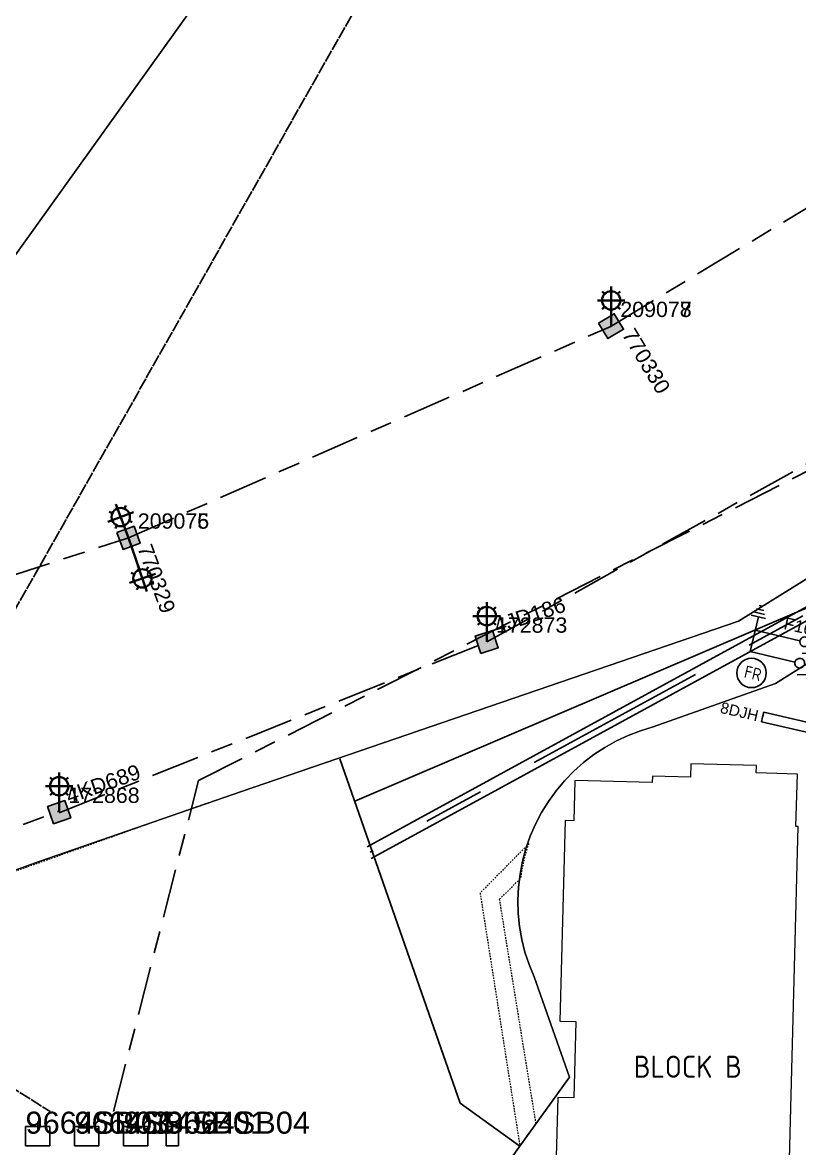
# Model space of a CAD drawing. Header units: metres. Extents: x 299415 to 303661, y 6161831 to 6163370.
# Drawn here: x 303088.8 to 303152.2, y 6162319.7 to 6162411.7 of the extents above; entities that cross this region are included whole.
import ezdxf
from ezdxf.enums import TextEntityAlignment as Align

# ---------------------------------------------------------------- set-up
doc = ezdxf.new("R2010")
doc.units = ezdxf.units.M
for name, pattern in [('Cable Exist OH', [1, 1, 0]), ('Cable Exist UG', [8.2, 4, -1.2, 1.8, -1.2]), ('CENTERX2', [4, 2.5, -0.5, 0.5, -0.5]), ('CHAIN', [6, 3, -1, 1, -1]), ('HIDDEN', [0.375, 0.25, -0.125]), ('HIDDEN2', [0.1875, 0.125, -0.0625])]:
    doc.linetypes.add(name, pattern=pattern)
doc.layers.get('0').update_dxf_attribs({"color": 6})
for name, color, linetype in [('_USER 08 SLIGHTNUMEXT', 7, 'Continuous'), ('_USER 11 COLUMNNUMEXT', 7, 'Continuous'), ('_USER 15 FENCE', 7, 'Continuous'), ('_USER 16 DUCTLOCATION', 7, 'Continuous'), ('Equip_HV_NEW', 2, 'Continuous'), ('Equip_SP_SL_EXT', 7, 'Continuous'), ('Mains_SL_EXT', 7, 'Continuous'), ('Mains_TR_EXT', 7, 'Continuous'), ('Sub_TR_EXT', 7, 'Continuous'), ('SupportsUG_SP_LV_SL_EXT', 7, 'Continuous'), ('Trench_SP_NEW', 2, 'Continuous')]:
    doc.layers.add(name, color=color, linetype=linetype)
for name, color, linetype, lineweight in [('Cadastre Developer_SP_NEW', 2, 'Continuous', 5), ('Cadastre Land Parcels_SP_EXT', 9, 'Continuous', 5), ('Cadastre Other Property_SP_EXT', 9, 'HIDDEN', 5), ('Cadastre Roads_SP_EXT', 9, 'Continuous', 5)]:
    doc.layers.add(name, color=color, linetype=linetype, lineweight=lineweight)
doc.styles.add('ARIAL', font='arial.ttf', dxfattribs={"height": 2})
doc.styles.add('COLUMN_LABEL', font='arial.ttf')
doc.styles.add('iecARIAL', font='arial.ttf', dxfattribs={"height": 2})
doc.styles.add('iecISOCP', font='isocp.shx')
doc.styles.add('LotNum', font='isocp.shx', dxfattribs={"height": 1.8})
doc.styles.add('POLE_LABEL', font='arial.ttf')
doc.styles.get("Standard").update_dxf_attribs({"font": 'arial.ttf'})
doc.styles.add('SWG_LABEL', font='arial.ttf')
doc.styles.add('SWITCH_LABEL', font='arial.ttf', dxfattribs={"height": 2.5})
doc.linetypes.add('FENCELINE1', pattern='A,0.25,-0.1,[133,ltypeshp.shx,S=0.1,R=0,X=-0.1,Y=0],-0.1,1', length=1.45)
doc.linetypes.add('IE Trench HV', pattern='A,7,-0.2,["/",Standard,S=3,R=0,X=0.6,Y=-1.4],-2.5', length=9.7)

# ---------------------------------------------------------------- blocks, each defined once
blk = doc.blocks.new('COLUMN_EXT')
blk.add_hatch(color=256).paths.add_polyline_path([(-1.49, 1.48), (-1.49, -1.49), (1.48, -1.49), (1.48, 1.48)])
blk.add_lwpolyline([(-1.49, -1.49), (1.48, -1.49), (1.48, 1.48), (-1.49, 1.48)], close=True)
at = {"flags": 9}
for tag, style, p in [('STRUCTURE_PLANT_NUMBER', 'POLE_LABEL', (1.81, 0.03)), ('STREET_CODE', 'COLUMN_LABEL', (1.81, -0.2))]:
    blk.add_attdef(tag, text='', height=0.2, dxfattribs=dict(at, style=style)).set_placement(p, align=Align.MIDDLE_LEFT)
for tag, p in [('COLUMN_TYPE', (1.81, -0.4)), ('OWNED_BY', (1.81, -0.6)), ('STATE', (1.81, -0.8)), ('USAGE', (1.81, -1)), ('STREETNAME', (1.81, -1.6)), ('SUBURB', (1.81, -1.8)), ('LEGEND', (1.81, -1.2)), ('LOCATION', (1.81, -1.4)), ('NOTES', (1.81, -2))]:
    blk.add_attdef(tag, text='', height=0.2, dxfattribs=at).set_placement(p, align=Align.MIDDLE_LEFT)
at = {"flags": 1}
blk.add_attdef('Z', (1.81, -2.35), '', height=0.2, dxfattribs=at)
at = {"layer": '_USER 11 COLUMNNUMEXT', "style": 'COLUMN_LABEL', "flags": 8}
blk.add_attdef('ASSET_NUM', text='', height=2.5, dxfattribs=at).set_placement((2, 2), align=Align.MIDDLE_LEFT)
blk = doc.blocks.new('SL_LANTERN_EXT')
at = {"lineweight": 40}
for p, q in [((-1.46, 5.68), (-1.06, 5.28)), ((0, 1.97), (0, 6.47)), ((1.46, 5.68), (1.06, 5.28)), ((-2.25, 4.22), (2.25, 4.22)), ((-1.46, 2.76), (-1.06, 3.16)), ((0, 0), (0, 2.72)), ((1.46, 2.76), (1.06, 3.16))]:
    blk.add_line(p, q, dxfattribs=at)
blk.add_circle((0, 4.22), 1.5, dxfattribs=at)
for tag, p, height, flags in [('OPERATING_VOLTAGE', (0.98, -1.65), 0.2, 9), ('ORIENTATION', (0.98, -1.85), 0.2, 9), ('CONSTRUCTED_VOLTAGE', (0.98, -0.65), 0.2, 9), ('CONTROL_TYPE', (0.98, -0.85), 0.2, 9), ('LANTERN_PURPOSE', (0.98, -1.05), 0.2, 9), ('LANTERN_TYPE', (0.98, -1.25), 0.2, 9), ('NO_PHASES', (0.98, -1.45), 0.2, 9), ('LNUMBER', (2.18, -3.25), 2.5, 8), ('OWNED_BY', (0.98, -2.05), 0.2, 9), ('STATE', (0.98, -2.25), 0.2, 9), ('USAGE', (0.98, -2.45), 0.2, 9), ('CEXIST', (0.98, -2.65), 0.2, 9), ('CNEW', (0.98, -2.85), 0.2, 9), ('CNUMBER', (0.98, -3.05), 0.2, 9), ('CREMOVE', (0.98, -3.25), 0.2, 9), ('CREPLACE', (0.98, -3.45), 0.2, 9), ('LKINGHEIGHT', (0.98, -3.65), 0.2, 9), ('LBRACKET', (0.98, -3.85), 0.2, 9), ('LBRACKETVOCAB', (0.98, -4.05), 0.2, 9), ('LCATEGORY', (0.98, -4.25), 0.2, 9), ('LCHARGE1', (0.98, -4.45), 0.2, 9), ('LCHARGE1PERCENT', (0.98, -4.65), 0.2, 9), ('LCHARGE2', (0.98, -4.85), 0.2, 9), ('LCHARGE2PERCENT', (0.98, -5.05), 0.2, 9), ('LCHARGE3', (0.98, -5.25), 0.2, 9), ('LCHARGE3PERCENT', (0.98, -5.45), 0.2, 9), ('LEXIST', (0.98, -5.65), 0.2, 9), ('LLAMP', (0.98, -5.85), 0.2, 9), ('LLAMPVOCAB', (0.98, -6.05), 0.2, 9), ('LMAST', (0.98, -6.25), 0.2, 9), ('LMASTVOCAB', (0.98, -6.45), 0.2, 9), ('LNEW', (0.98, -6.65), 0.2, 9), ('LANTNUMBER', (0.98, -6.85), 0.2, 9), ('LOUTREACH', (0.98, -7.25), 0.2, 9), ('LOUTREACHVOCAB', (0.98, -7.45), 0.2, 9), ('STREETNAME', (0.98, -9.25), 0.2, 9), ('LRATECODE', (0.98, -7.65), 0.2, 9), ('LREMOVE', (0.98, -7.85), 0.2, 9), ('LREPLACE', (0.98, -8.05), 0.2, 9), ('LTYPE', (0.98, -8.25), 0.2, 9), ('LTYPEVOCAB', (0.98, -8.45), 0.2, 9), ('LEGEND', (0.98, -8.65), 0.2, 9), ('LOCATION', (0.98, -8.85), 0.2, 9), ('NOTES', (0.98, -9.05), 0.2, 9), ('SUBURB', (0.98, -9.45), 0.2, 1)]:
    blk.add_attdef(tag, p, '', height=height, dxfattribs=dict(flags=flags))
at = {"layer": '_USER 08 SLIGHTNUMEXT', "style": 'iecARIAL', "flags": 8}
blk.add_attdef('ASSET_NUM', (1.5, 1.5), '', height=2.5, dxfattribs=at)
blk = doc.blocks.new('*U122')
at = {"lineweight": 40}
for p, q in [((-3.4, 2.6), (0.81, 4.2)), ((-3.18, 4.24), (-2.66, 4.01)), ((-0.49, 1.3), (-2.09, 5.5)), ((-0.45, 5.28), (-0.68, 4.77)), ((-2.14, 1.52), (-1.91, 2.03)), ((0, 0), (-0.76, 2)), ((0.59, 2.55), (0.07, 2.78))]:
    blk.add_line(p, q, dxfattribs=at)
blk.add_circle((-1.29, 3.4), 1.5, dxfattribs=at)
for tag, p, height, flags in [('OPERATING_VOLTAGE', (0.98, -1.65), 0.2, 9), ('ORIENTATION', (0.98, -1.85), 0.2, 9), ('CONSTRUCTED_VOLTAGE', (0.98, -0.65), 0.2, 9), ('CONTROL_TYPE', (0.98, -0.85), 0.2, 9), ('LANTERN_PURPOSE', (0.98, -1.05), 0.2, 9), ('LANTERN_TYPE', (0.98, -1.25), 0.2, 9), ('NO_PHASES', (0.98, -1.45), 0.2, 9), ('LNUMBER', (2.18, -3.25), 2.5, 8), ('OWNED_BY', (0.98, -2.05), 0.2, 9), ('STATE', (0.98, -2.25), 0.2, 9), ('USAGE', (0.98, -2.45), 0.2, 9), ('CEXIST', (0.98, -2.65), 0.2, 9), ('CNEW', (0.98, -2.85), 0.2, 9), ('CNUMBER', (0.98, -3.05), 0.2, 9), ('CREMOVE', (0.98, -3.25), 0.2, 9), ('CREPLACE', (0.98, -3.45), 0.2, 9), ('LKINGHEIGHT', (0.98, -3.65), 0.2, 9), ('LBRACKET', (0.98, -3.85), 0.2, 9), ('LBRACKETVOCAB', (0.98, -4.05), 0.2, 9), ('LCATEGORY', (0.98, -4.25), 0.2, 9), ('LCHARGE1', (0.98, -4.45), 0.2, 9), ('LCHARGE1PERCENT', (0.98, -4.65), 0.2, 9), ('LCHARGE2', (0.98, -4.85), 0.2, 9), ('LCHARGE2PERCENT', (0.98, -5.05), 0.2, 9), ('LCHARGE3', (0.98, -5.25), 0.2, 9), ('LCHARGE3PERCENT', (0.98, -5.45), 0.2, 9), ('LEXIST', (0.98, -5.65), 0.2, 9), ('LLAMP', (0.98, -5.85), 0.2, 9), ('LLAMPVOCAB', (0.98, -6.05), 0.2, 9), ('LMAST', (0.98, -6.25), 0.2, 9), ('LMASTVOCAB', (0.98, -6.45), 0.2, 9), ('LNEW', (0.98, -6.65), 0.2, 9), ('LANTNUMBER', (0.98, -6.85), 0.2, 9), ('LOUTREACH', (0.98, -7.25), 0.2, 9), ('LOUTREACHVOCAB', (0.98, -7.45), 0.2, 9), ('STREETNAME', (0.98, -9.25), 0.2, 9), ('LRATECODE', (0.98, -7.65), 0.2, 9), ('LREMOVE', (0.98, -7.85), 0.2, 9), ('LREPLACE', (0.98, -8.05), 0.2, 9), ('LTYPE', (0.98, -8.25), 0.2, 9), ('LTYPEVOCAB', (0.98, -8.45), 0.2, 9), ('LEGEND', (0.98, -8.65), 0.2, 9), ('LOCATION', (0.98, -8.85), 0.2, 9), ('NOTES', (0.98, -9.05), 0.2, 9), ('SUBURB', (0.98, -9.45), 0.2, 1)]:
    blk.add_attdef(tag, p, '', height=height, dxfattribs=dict(flags=flags))
at = {"layer": '_USER 08 SLIGHTNUMEXT', "style": 'iecARIAL', "flags": 8}
blk.add_attdef('ASSET_NUM', (1.5, 1.5), '', height=2.5, dxfattribs=at)
blk = doc.blocks.new('*U121')
at = {"lineweight": 40}
for p, q in [((0, 0), (1.78, -5.2)), ((1.53, -4.49), (2.99, -8.75)), ((3.17, -4.76), (2.92, -5.27)), ((4.39, -5.89), (0.13, -7.34)), ((0.41, -5.71), (0.92, -5.96)), ((4.11, -7.53), (3.61, -7.28)), ((1.35, -8.47), (1.6, -7.96))]:
    blk.add_line(p, q, dxfattribs=at)
blk.add_circle((2.26, -6.62), 1.5, dxfattribs=at)
for tag, p, height, flags in [('OPERATING_VOLTAGE', (0.98, -1.65), 0.2, 9), ('ORIENTATION', (0.98, -1.85), 0.2, 9), ('CONSTRUCTED_VOLTAGE', (0.98, -0.65), 0.2, 9), ('CONTROL_TYPE', (0.98, -0.85), 0.2, 9), ('LANTERN_PURPOSE', (0.98, -1.05), 0.2, 9), ('LANTERN_TYPE', (0.98, -1.25), 0.2, 9), ('NO_PHASES', (0.98, -1.45), 0.2, 9), ('LNUMBER', (2.18, -3.25), 2.5, 8), ('OWNED_BY', (0.98, -2.05), 0.2, 9), ('STATE', (0.98, -2.25), 0.2, 9), ('USAGE', (0.98, -2.45), 0.2, 9), ('CEXIST', (0.98, -2.65), 0.2, 9), ('CNEW', (0.98, -2.85), 0.2, 9), ('CNUMBER', (0.98, -3.05), 0.2, 9), ('CREMOVE', (0.98, -3.25), 0.2, 9), ('CREPLACE', (0.98, -3.45), 0.2, 9), ('LKINGHEIGHT', (0.98, -3.65), 0.2, 9), ('LBRACKET', (0.98, -3.85), 0.2, 9), ('LBRACKETVOCAB', (0.98, -4.05), 0.2, 9), ('LCATEGORY', (0.98, -4.25), 0.2, 9), ('LCHARGE1', (0.98, -4.45), 0.2, 9), ('LCHARGE1PERCENT', (0.98, -4.65), 0.2, 9), ('LCHARGE2', (0.98, -4.85), 0.2, 9), ('LCHARGE2PERCENT', (0.98, -5.05), 0.2, 9), ('LCHARGE3', (0.98, -5.25), 0.2, 9), ('LCHARGE3PERCENT', (0.98, -5.45), 0.2, 9), ('LEXIST', (0.98, -5.65), 0.2, 9), ('LLAMP', (0.98, -5.85), 0.2, 9), ('LLAMPVOCAB', (0.98, -6.05), 0.2, 9), ('LMAST', (0.98, -6.25), 0.2, 9), ('LMASTVOCAB', (0.98, -6.45), 0.2, 9), ('LNEW', (0.98, -6.65), 0.2, 9), ('LANTNUMBER', (0.98, -6.85), 0.2, 9), ('LOUTREACH', (0.98, -7.25), 0.2, 9), ('LOUTREACHVOCAB', (0.98, -7.45), 0.2, 9), ('STREETNAME', (0.98, -9.25), 0.2, 9), ('LRATECODE', (0.98, -7.65), 0.2, 9), ('LREMOVE', (0.98, -7.85), 0.2, 9), ('LREPLACE', (0.98, -8.05), 0.2, 9), ('LTYPE', (0.98, -8.25), 0.2, 9), ('LTYPEVOCAB', (0.98, -8.45), 0.2, 9), ('LEGEND', (0.98, -8.65), 0.2, 9), ('LOCATION', (0.98, -8.85), 0.2, 9), ('NOTES', (0.98, -9.05), 0.2, 9), ('SUBURB', (0.98, -9.45), 0.2, 1)]:
    blk.add_attdef(tag, p, '', height=height, dxfattribs=dict(flags=flags))
at = {"layer": '_USER 08 SLIGHTNUMEXT', "style": 'iecARIAL', "flags": 8}
blk.add_attdef('ASSET_NUM', (1.5, 1.5), '', height=2.5, dxfattribs=at)
blk = doc.blocks.new('SWG_SIE_TRS_ES_1_NEW')
for p, q in [((-6.1, 4.33), (-1.8, 5.55)), ((-6.1, 0.75), (-1.8, 1.97)), ((5.3, -2.29), (7.7, -2.29)), ((5.6, -2.89), (7.4, -2.89)), ((5.9, -3.49), (7.1, -3.49)), ((6.21, -4.09), (6.81, -4.09))]:
    blk.add_line(p, q)
for points in [[(-5.79, 2.76, -1), (-5.79, 4.36, -1)], [(-1.79, 2.77, -1), (-1.79, 4.37, -1)], [(-5.79, -0.82, -1), (-5.79, 0.78, -1)], [(-1.79, -0.81, -1), (-1.79, 0.79, -1)]]:
    blk.add_lwpolyline(points, format="xyb", close=True)
for points in [[(-6.59, 3.56), (-7.89, 3.56)], [(6.5, 3.57), (-0.99, 3.57)], [(6.5, 3.57), (6.5, -2.29)], [(-6.59, -0.02), (-7.89, -0.02)], [(6.5, -0.01), (-0.99, -0.01)]]:
    blk.add_lwpolyline(points)
at = {"flags": 1}
blk.add_attdef('Z', (0, 0), '', height=0.2, dxfattribs=at)
at = {"style": 'SWG_LABEL', "flags": 8}
blk.add_attdef('ASSET_NUM', text='', height=2.5, dxfattribs=at).set_placement((-1.81, -2.26), align=Align.MIDDLE_CENTER)
at = {"style": 'SWITCH_LABEL', "flags": 9}
blk.add_attdef('STREET_CODE', text='', height=0.2, dxfattribs=at).set_placement((0, -0.2), align=Align.MIDDLE_LEFT)
at = {"flags": 9}
for tag, p in [('ORIENTATION', (0, -0.4)), ('SUBURB', (0, -1)), ('STREETNAME', (0, -1.2)), ('PARENT', (0, -0.6)), ('USAGE', (0, -0.8)), ('LOCATION', (0, -1.4)), ('NOTES', (0, -1.6)), ('OWNED_BY', (0.01, -1.8)), ('OPERATED_BY', (0.01, -2.03)), ('MAINTAINED_BY', (0, -2.23))]:
    blk.add_attdef(tag, text='', height=0.2, dxfattribs=at).set_placement(p, align=Align.MIDDLE_LEFT)
blk = doc.blocks.new('*U75')
for p, q in [((-1.6, 0), (-1.6, 29.39)), ((-1.6, 29.39), (-0.8, 29.39)), ((0, 29.39), (-0.8, 29.39)), ((0, 0), (0, 29.39)), ((-1.6, 0), (-0.8, 0)), ((0, 0), (-0.8, 0))]:
    blk.add_line(p, q)
at = {"style": 'ARIAL'}
blk.add_attdef('SWG_TYPE', text='', height=1.8, rotation=90, dxfattribs=at).set_placement((-0.8, 30.13), align=Align.MIDDLE_LEFT)
blk.add_attdef('SUB_TYPE', text='', height=1.8, rotation=90, dxfattribs=at).set_placement((-0.8, -0.76), align=Align.MIDDLE_RIGHT)
blk = doc.blocks.new('FAULT_INDIC_SE')
blk.add_circle((0, 0), 2.4)
at = {"insert": (-1.15, 1), "char_height": 2, "width": 2.7042, "attachment_point": 1, "style": 'iecISOCP'}
blk.add_mtext('FR', dxfattribs=at)

msp = doc.modelspace()

# ---------------------------------------------------------------- linework, layer by layer
at = {"layer": '_USER 15 FENCE', "linetype": 'FENCELINE1', "ltscale": 5, "flags": 128}
msp.add_lwpolyline([(303129.387, 6162319.896), (303124.517, 6162323.402), (303114.685, 6162351.538)], dxfattribs=at)
at = {"layer": '_USER 16 DUCTLOCATION'}
for p, q in [((303116.915, 6162344.359), (303175.501, 6162376.372)), ((303117.252, 6162343.403), (303176.055, 6162375.535))]:
    msp.add_line(p, q, dxfattribs=at)
at = {"layer": '_USER 16 DUCTLOCATION', "linetype": 'CHAIN', "ltscale": 5, "flags": 128}
msp.add_lwpolyline([(303198.946, 6162379.769), (303175.666, 6162375.893), (303157.491, 6162365.961), (303153.709, 6162363.895), (303117.155, 6162343.92)], dxfattribs=at)
at = {"layer": 'Cadastre Developer_SP_NEW', "color": 2}
msp.add_lwpolyline([(303151.311, 6162314.661), (303152.132, 6162346.01), (303151.944, 6162346.015), (303152.057, 6162350.294), (303148.699, 6162350.383), (303148.714, 6162350.982), (303143.356, 6162351.124), (303143.328, 6162350.044), (303140.209, 6162350.127), (303140.195, 6162349.602), (303133.882, 6162349.769), (303133.795, 6162346.475), (303133.075, 6162346.494), (303132.643, 6162330.107), (303133.961, 6162330.073), (303133.798, 6162323.845), (303132.477, 6162323.88), (303132.248, 6162315.182)], dxfattribs=at)
at = {"layer": 'Cadastre Land Parcels_SP_EXT', "linetype": 'Continuous'}
for points in [[(302921.535, 6162476.799), (302956.709, 6162471.373), (302975.591, 6162460.158), (302992.419, 6162440.398), (303011.075, 6162390.489), (303034.643, 6162383.588), (303058.496, 6162382.656), (303086.372, 6162390.217), (303107.047, 6162419.08), (303117.687, 6162433.934), (303083.528, 6162441.332), (303055.482, 6162446.846), (303027.595, 6162453.759), (303015.083, 6162463.508), (302982.097, 6162489.377), (302953.824, 6162517.927), (302948.846, 6162532.443), (302925.152, 6162551.125)], [(303177.493, 6162381.587), (303147.257, 6162362.78), (303106.639, 6162348.877), (303090.111, 6162343.143), (303062.714, 6162333.291)], [(303106.585, 6162288.256), (303133.448, 6162325.539), (303130.543, 6162333.74), (303130.138, 6162334.732), (303129.804, 6162335.75), (303129.545, 6162336.79), (303129.362, 6162337.847), (303129.256, 6162338.913), (303129.229, 6162339.984), (303129.278, 6162341.055), (303129.406, 6162342.119), (303129.609, 6162343.172), (303129.888, 6162344.206), (303130.241, 6162345.218), (303130.668, 6162346.201), (303131.163, 6162347.152), (303131.727, 6162348.063), (303132.355, 6162348.932), (303133.044, 6162349.752), (303133.792, 6162350.52), (303134.593, 6162351.233), (303135.442, 6162351.885), (303136.338, 6162352.474), (303137.274, 6162352.998), (303138.245, 6162353.451), (303139.246, 6162353.834), (303140.272, 6162354.142), (303150.265, 6162357.681), (303160.595, 6162364.175)], [(303160.595, 6162364.175), (303150.265, 6162357.681), (303140.272, 6162354.142), (303139.246, 6162353.834), (303138.245, 6162353.451), (303137.274, 6162352.998), (303136.338, 6162352.474), (303135.442, 6162351.885), (303134.592, 6162351.233), (303133.792, 6162350.52), (303133.044, 6162349.752), (303132.355, 6162348.932), (303131.727, 6162348.063), (303131.163, 6162347.152), (303130.668, 6162346.201), (303130.241, 6162345.218), (303129.888, 6162344.206), (303129.609, 6162343.172), (303129.406, 6162342.119), (303129.278, 6162341.055), (303129.229, 6162339.984), (303129.256, 6162338.913), (303129.362, 6162337.847), (303129.545, 6162336.79), (303129.804, 6162335.75), (303130.138, 6162334.732), (303130.543, 6162333.74), (303133.448, 6162325.539), (303106.585, 6162288.256)]]:
    msp.add_lwpolyline(points, dxfattribs=at)
at = {"layer": 'Cadastre Other Property_SP_EXT', "linetype": 'HIDDEN2'}
for points in [[(303139.379, 6162264.717), (303152.332, 6162282.943), (303155.65, 6162280.533), (303158.286, 6162284.013), (303158.286, 6162284.013, -0.000078), (303159.851, 6162338.337), (303159.851, 6162338.337), (303160.221, 6162352.884), (303160.595, 6162364.185), (303181.329, 6162372.978), (303198.756, 6162372.014), (303199.094, 6162385.822), (303188.199, 6162384.832), (303177.493, 6162381.587), (303147.257, 6162362.78), (303102.456, 6162347.426), (303062.714, 6162333.291), (303044.128, 6162312.116), (303052.488, 6162290.779), (303067.42, 6162271.361), (303076.901, 6162264.353), (303098.463, 6162294.091), (303139.379, 6162264.717)], [(303126.138, 6162340.576), (303129.387, 6162319.9), (303130.707, 6162321.743), (303127.73, 6162340.066), (303129.449, 6162341.777), (303129.449, 6162341.777, -0.055073), (303130.108, 6162344.591), (303130.108, 6162344.591), (303126.138, 6162340.576)]]:
    msp.add_lwpolyline(points, format="xyb", close=True, dxfattribs=at)
at = {"layer": 'Cadastre Roads_SP_EXT', "linetype": 'Continuous'}
msp.add_lwpolyline([(303044.128, 6162312.116), (303062.714, 6162333.291), (303090.111, 6162343.143), (303106.639, 6162348.876), (303147.257, 6162362.78), (303177.493, 6162381.587), (303188.133, 6162384.799), (303199.094, 6162385.822), (303172.314, 6162421.94), (303171.823, 6162422.601), (303159.103, 6162439.759), (303140.387, 6162465.001), (303117.687, 6162433.934), (303107.047, 6162419.08), (303086.372, 6162390.217), (303067.234, 6162363.601), (303023.496, 6162302.766), (303052.488, 6162290.779), (303044.128, 6162312.116)], close=True, dxfattribs=at)
at = {"layer": 'Mains_SL_EXT', "linetype": 'Cable Exist UG'}
for points in [[(303136.892, 6162386.915), (303172.545, 6162408.447), (303172.563, 6162408.461)], [(303097.334, 6162369.562), (303097.427, 6162369.592), (303136.818, 6162386.87), (303136.892, 6162386.915)], [(303126.701, 6162361.086), (303160.394, 6162379.844)], [(303024.763, 6162346.048), (303097.334, 6162369.562)], [(303091.763, 6162347.129), (303126.701, 6162361.086)], [(303059.762, 6162333.278), (303060.071, 6162334.908), (303060.894, 6162335.771), (303091.648, 6162347.239)]]:
    msp.add_lwpolyline(points, dxfattribs=at)
at = {"layer": 'Mains_TR_EXT', "linetype": 'Cable Exist UG'}
for points in [[(303096.179, 6162322.712), (303103.139, 6162349.757), (303156.303, 6162376.787), (303196.96, 6162408.26), (303246.661, 6162461.764), (303275.833, 6162508.365), (303331.61, 6162632.991), (303374.209, 6162893.669), (303384.624, 6162956.392), (303400.693, 6163016.006), (303416.035, 6163064.467), (303440.118, 6163121.489), (303465.196, 6163173.793), (303489.113, 6163215.314), (303514.916, 6163254.929), (303546.709, 6163298.455), (303579.114, 6163335.025), (303611.569, 6163369.038), (303611.951, 6163369.968)], [(303101, 6162321.112), (303101, 6162321.912)]]:
    msp.add_lwpolyline(points, dxfattribs=at)
at = {"layer": 'Mains_TR_EXT', "linetype": 'Cable Exist OH'}
for points in [[(303286.416, 6163161.731), (303308.964, 6163057.297), (303234.508, 6162937.454), (303178.196, 6162845.257), (303113.747, 6162758.112), (303050.531, 6162672.446), (303032.142, 6162580.297), (303099.058, 6162529.925), (303145.981, 6162465.846), (303071.786, 6162334.836), (303091.03, 6162322.712)], [(303090, 6162321.912), (303090, 6162321.112)], [(303094, 6162321.112), (303094, 6162321.912)], [(303098, 6162321.112), (303098, 6162321.912)]]:
    msp.add_lwpolyline(points, dxfattribs=at)
at = {"layer": 'Sub_TR_EXT'}
for p, q in [((303089, 6162321.512), (303089, 6162320.712)), ((303089, 6162321.512), (303091, 6162321.512)), ((303091, 6162321.512), (303091, 6162320.712)), ((303093, 6162321.512), (303093, 6162320.712)), ((303093, 6162321.512), (303095, 6162321.512)), ((303095, 6162321.512), (303095, 6162320.712)), ((303097, 6162321.512), (303097, 6162320.712)), ((303097, 6162321.512), (303099, 6162321.512)), ((303099, 6162321.512), (303099, 6162320.712)), ((303100.5, 6162321.512), (303100.5, 6162320.712)), ((303100.5, 6162321.512), (303101.5, 6162321.512)), ((303101.5, 6162321.512), (303101.5, 6162320.712)), ((303089, 6162319.912), (303089, 6162320.712)), ((303091, 6162319.912), (303091, 6162320.712)), ((303093, 6162319.912), (303093, 6162320.712)), ((303095, 6162319.912), (303095, 6162320.712)), ((303097, 6162319.912), (303097, 6162320.712)), ((303099, 6162319.912), (303099, 6162320.712)), ((303100.5, 6162319.912), (303100.5, 6162320.712)), ((303101.5, 6162319.912), (303101.5, 6162320.712)), ((303089, 6162319.912), (303091, 6162319.912)), ((303093, 6162319.912), (303095, 6162319.912)), ((303097, 6162319.912), (303099, 6162319.912)), ((303100.5, 6162319.912), (303101.5, 6162319.912))]:
    msp.add_line(p, q, dxfattribs=at)
at = {"layer": 'Trench_SP_NEW', "linetype": 'IE Trench HV', "flags": 128}
msp.add_lwpolyline([(303156.716, 6162365.549), (303115.893, 6162348.079)], dxfattribs=at)

# ---------------------------------------------------------------- block references
at = {"layer": 'Equip_HV_NEW', "linetype": 'CENTERX2'}
ref = msp.add_blockref('SWG_SIE_TRS_ES_1_NEW', (303151.782, 6162361.296), dxfattribs=dict(at, xscale=0.4999999999999999, yscale=0.4999999999999999, zscale=0.4999999999999999, rotation=166.8877478850181))
ref.add_attrib('ASSET_NUM', 'F1692', dxfattribs={"layer": '0', "height": 1, "rotation": 346.88775, "style": 'SWG_LABEL'}).set_placement((303152.922, 6162362.193), align=Align.MIDDLE_CENTER)
at = {"layer": 'Equip_HV_NEW', "linetype": 'CENTERX2', "xscale": 0.4999999999999998, "yscale": 0.4999999999999998, "zscale": 0.4999999999999998, "rotation": 346.887747885018}
msp.add_blockref('FAULT_INDIC_SE', (303148.311, 6162358.553), dxfattribs=at)
at = {"layer": 'Equip_HV_NEW', "linetype": 'CENTERX2'}
ref = msp.add_blockref('*U75', (303163.621, 6162352.011), dxfattribs=dict(at, xscale=0.5, yscale=0.5, zscale=0.5, rotation=76.88774788501804))
ref.add_attrib('SUB_TYPE', 'PS', dxfattribs={"layer": '0', "height": 0.9, "rotation": 166.88775, "style": 'ARIAL', "text_generation_flag": 6}).set_placement((303163.899, 6162351.535), align=Align.MIDDLE_LEFT)
ref.add_attrib('SWG_TYPE', '8DJH', dxfattribs={"layer": '0', "height": 0.9, "rotation": 166.88775, "style": 'ARIAL', "text_generation_flag": 6}).set_placement((303148.856, 6162355.039), align=Align.MIDDLE_RIGHT)
at = {"layer": 'Equip_SP_SL_EXT'}
ref = msp.add_blockref('SL_LANTERN_EXT', (303136.843, 6162386.884), dxfattribs=dict(at, xscale=0.5, yscale=0.5, zscale=0.5))
ref.add_attrib('ASSET_NUM', '209078', (303137.593, 6162387.634), dxfattribs={"layer": '_USER 08 SLIGHTNUMEXT', "height": 1.25, "style": 'iecARIAL'})
ref = msp.add_blockref('SL_LANTERN_EXT', (303136.843, 6162386.884), dxfattribs=dict(at, xscale=0.5, yscale=0.5, zscale=0.5))
ref.add_attrib('ASSET_NUM', '209077', (303137.593, 6162387.634), dxfattribs={"layer": '_USER 08 SLIGHTNUMEXT', "height": 1.25, "style": 'iecARIAL'})
ref = msp.add_blockref('*U122', (303097.427, 6162369.592), dxfattribs=dict(at, xscale=0.5, yscale=0.5, zscale=0.5))
ref.add_attrib('ASSET_NUM', '209076', (303098.177, 6162370.342), dxfattribs={"layer": '_USER 08 SLIGHTNUMEXT', "height": 1.25, "style": 'iecARIAL'})
ref = msp.add_blockref('*U121', (303097.427, 6162369.592), dxfattribs=dict(at, xscale=0.5, yscale=0.5, zscale=0.5))
ref.add_attrib('ASSET_NUM', '209075', (303098.177, 6162370.342), dxfattribs={"layer": '_USER 08 SLIGHTNUMEXT', "height": 1.25, "style": 'iecARIAL'})
ref = msp.add_blockref('SL_LANTERN_EXT', (303126.683, 6162361.093), dxfattribs=dict(at, xscale=0.5, yscale=0.5, zscale=0.5))
ref.add_attrib('ASSET_NUM', '172873', (303127.433, 6162361.843), dxfattribs={"layer": '_USER 08 SLIGHTNUMEXT', "height": 1.25, "style": 'iecARIAL'})
ref = msp.add_blockref('SL_LANTERN_EXT', (303091.75, 6162347.186), dxfattribs=dict(at, xscale=0.5, yscale=0.5, zscale=0.5))
ref.add_attrib('ASSET_NUM', '172868', (303092.5, 6162347.936), dxfattribs={"layer": '_USER 08 SLIGHTNUMEXT', "height": 1.25, "style": 'iecARIAL'})
at = {"layer": 'SupportsUG_SP_LV_SL_EXT'}
ref = msp.add_blockref('COLUMN_EXT', (303136.843, 6162386.884), dxfattribs=dict(at, xscale=0.5, yscale=0.5, zscale=0.5, rotation=300.9102549530711))
ref.add_attrib('ASSET_NUM', '770330', dxfattribs={"layer": '_USER 11 COLUMNNUMEXT', "height": 1.25, "rotation": 300.91025, "style": 'COLUMN_LABEL'}).set_placement((303138.215, 6162386.539), align=Align.MIDDLE_LEFT)
ref = msp.add_blockref('COLUMN_EXT', (303097.427, 6162369.592), dxfattribs=dict(at, xscale=0.5, yscale=0.5, zscale=0.5, rotation=290.0310127435641))
ref.add_attrib('ASSET_NUM', '770329', dxfattribs={"layer": '_USER 11 COLUMNNUMEXT', "height": 1.25, "rotation": 290.03101, "style": 'COLUMN_LABEL'}).set_placement((303098.709, 6162368.995), align=Align.MIDDLE_LEFT)
ref = msp.add_blockref('COLUMN_EXT', (303126.683, 6162361.093), dxfattribs=dict(at, xscale=0.5, yscale=0.5, zscale=0.5, rotation=17.9352160098666))
ref.add_attrib('ASSET_NUM', '4JD186', dxfattribs={"layer": '_USER 11 COLUMNNUMEXT', "height": 1.25, "rotation": 17.93522, "style": 'COLUMN_LABEL'}).set_placement((303127.326, 6162362.352), align=Align.MIDDLE_LEFT)
ref = msp.add_blockref('COLUMN_EXT', (303091.75, 6162347.186), dxfattribs=dict(at, xscale=0.5, yscale=0.5, zscale=0.5, rotation=19.31076944658938))
ref.add_attrib('ASSET_NUM', '4KD689', dxfattribs={"layer": '_USER 11 COLUMNNUMEXT', "height": 1.25, "rotation": 19.31077, "style": 'COLUMN_LABEL'}).set_placement((303092.363, 6162348.46), align=Align.MIDDLE_LEFT)

# ---------------------------------------------------------------- texts
at = {"layer": 'Cadastre Developer_SP_NEW', "color": 2, "style": 'LotNum'}
msp.add_text('BLOCK B', height=1.8, dxfattribs=at).set_placement((303143.108, 6162326.386), align=Align.MIDDLE_CENTER)
at = {"layer": 'Sub_TR_EXT'}
for s, p in [('9664SB03', (303089, 6162320.912)), ('9664SB02', (303093, 6162320.912)), ('9664SB01', (303097, 6162320.912)), ('9664SB04', (303100.5, 6162320.912))]:
    msp.add_text(s, height=1.8, dxfattribs=at).set_placement(p)

doc.saveas('drawing.dxf')
